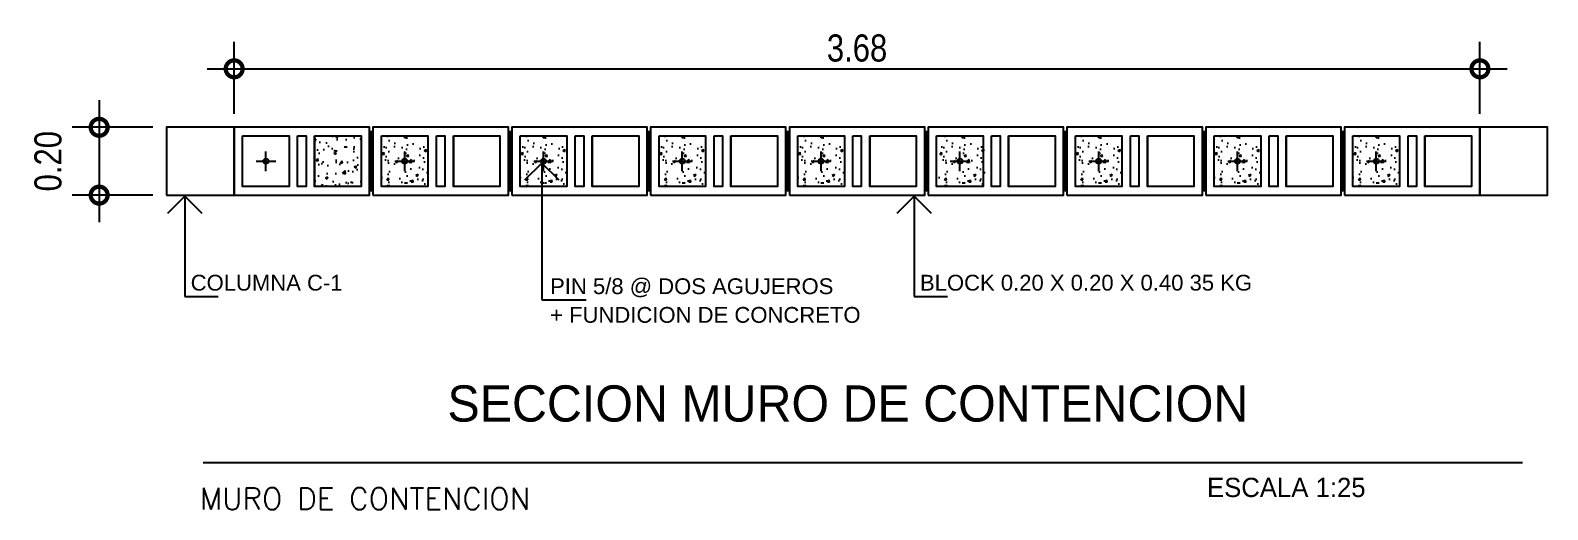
# Model space of a CAD drawing. Header units: inches. Extents: x -9 to 337, y -247 to 209.
# Drawn here: x 145.913 to 150.395, y -52.777 to -51.363 of the extents above; entities that cross this region are included whole.
import ezdxf

# ---------------------------------------------------------------- set-up
doc = ezdxf.new("R2010")
doc.units = ezdxf.units.IN
doc.header["$MEASUREMENT"] = 0
doc.header["$PDMODE"] = 34
doc.linetypes.add('DASHED2', pattern=[0.375, 0.25, -0.125])
for name, color, linetype in [('CAJETIN', 5, 'DASHED2'), ('mobiliario', 1, 'Continuous'), ('Textos', 2, 'Continuous')]:
    doc.layers.add(name, color=color, linetype=linetype)
doc.styles.add('ARIAL', font='arial.ttf', dxfattribs={"height": 0.14})
doc.styles.add('ML', font='ARIALN.TTF')
doc.styles.add('NT_25', font='romans.shx', dxfattribs={"height": 0.0509})
doc.styles.get("Standard").update_dxf_attribs({"font": 'arial.ttf'})
doc.dimstyles.new('DD_20 G', dxfattribs={"dimtxt": 0.08, "dimasz": 0.1, "dimexe": 0.08, "dimexo": 0.04, "dimgap": 0.02, "dimtad": 1, "dimzin": 0, "dimdsep": 46, "dimtxsty": 'ML', "dimblk": 'DOTSMALL', "dimcen": 0.09, "dimdle": 0.08, "dimclrd": 1, "dimclre": 1, "dimclrt": 2, "dimadec": 0, "dimazin": 0, "dimtfac": 1, "dimtofl": 0, "dimtmove": 2, "dimatfit": 3, "dimldrblk": 'OPEN90', "dimfxl": 1, "dimtolj": 1, "dimtzin": 0, "dimarcsym": 0})

# ---------------------------------------------------------------- blocks, each defined once
blk = doc.blocks.new('A$C347F2FDA')
at = {"color": 8}
for p, q in [((-0.2375, 0.175), (-0.2375, 0.025)), ((-0.1625, 0.175), (-0.1625, 0.025))]:
    blk.add_line(p, q, dxfattribs=at)
at = {"color": 4}
blk.add_lwpolyline([(-0.4, 0), (0, 0), (0, 0.2), (-0.4, 0.2)], close=True, dxfattribs=at)
at = {"color": 8}
for points in [[(-0.375, 0.175), (-0.2375, 0.175), (-0.2375, 0.025), (-0.375, 0.025)], [(-0.2125, 0.175), (-0.1875, 0.175), (-0.1875, 0.025), (-0.2125, 0.025)], [(-0.1625, 0.175), (-0.025, 0.175), (-0.025, 0.025), (-0.1625, 0.025)]]:
    blk.add_lwpolyline(points, close=True, dxfattribs=at)
blk = doc.blocks.new('_DotSmall')
at = {"color": 0, "linetype": 'ByBlock', "const_width": 0.5}
blk.add_lwpolyline([(-0.0625, 0, 1), (0.0625, 0, 1)], format="xyb", close=True, dxfattribs=at)
blk = doc.blocks.new('*D334')
at = {"color": 1, "lineweight": -2, "transparency": 16777216}
for p, q in [((146.5148, -51.6093), (146.5148, -51.3968)), ((150.1948, -51.6093), (150.1948, -51.3968)), ((146.4348, -51.4768), (150.2748, -51.4768))]:
    blk.add_line(p, q, dxfattribs=at)
at = {"layer": 'DEFPOINTS', "color": 0, "transparency": 16777216}
for p in [(150.1948, -51.4768), (146.5148, -51.6493), (150.1948, -51.6493)]:
    blk.add_point(p, dxfattribs=at)
at = {"color": 1, "lineweight": -2, "transparency": 16777216, "xscale": 0.1, "yscale": 0.1, "zscale": 0.1, "rotation": 180}
blk.add_blockref('_DotSmall', (146.5148, -51.4768), dxfattribs=at)
at = {"color": 1, "lineweight": -2, "transparency": 16777216, "xscale": 0.1, "yscale": 0.1, "zscale": 0.1}
blk.add_blockref('_DotSmall', (150.1948, -51.4768), dxfattribs=at)
at = {"color": 2, "transparency": 16777216, "insert": (148.3548, -51.4159), "char_height": 0.08, "attachment_point": 5, "style": 'ML'}
blk.add_mtext('\\A1;3.68', dxfattribs=at)
blk = doc.blocks.new('_Open90')
at = {"color": 0, "linetype": 'ByBlock', "lineweight": -2}
for p, q in [((-0.5, 0.5), (0, 0)), ((0, 0), (-1, 0)), ((0, 0), (-0.5, -0.5))]:
    blk.add_line(p, q, dxfattribs=at)
blk = doc.blocks.new('*D335')
at = {"color": 1, "lineweight": -2, "transparency": 16777216}
for p, q in [((146.116, -51.5693), (146.116, -51.9293)), ((146.2748, -51.6493), (146.036, -51.6493)), ((146.2748, -51.8493), (146.036, -51.8493))]:
    blk.add_line(p, q, dxfattribs=at)
at = {"layer": 'DEFPOINTS', "color": 0, "transparency": 16777216}
for p in [(146.3148, -51.6493), (146.116, -51.8493), (146.3148, -51.8493)]:
    blk.add_point(p, dxfattribs=at)
at = {"color": 1, "lineweight": -2, "transparency": 16777216, "xscale": 0.1, "yscale": 0.1, "zscale": 0.1}
for p, rotation in [((146.116, -51.6493), 90), ((146.116, -51.8493), 270)]:
    blk.add_blockref('_DotSmall', p, dxfattribs=dict(at, rotation=rotation))
at = {"color": 2, "transparency": 16777216, "insert": (145.9652, -51.7493), "char_height": 0.08, "attachment_point": 5, "rotation": 90, "style": 'ML'}
blk.add_mtext('\\A1;0.20', dxfattribs=at)

msp = doc.modelspace()

# ---------------------------------------------------------------- hatches: boundary and pattern name
at = {"transparency": 33554610}
h = msp.add_hatch(dxfattribs=at)
h.set_pattern_fill('AR-CONC', color=8, scale=0.01)
h.set_pattern_definition([(50, (37.337525, 21.914117), (0.071726018, -0.006275213), [0.0075, -0.0825]), (355, (37.337525, 21.91412), (-0.013875133, 0.075219213), [0.006, -0.066]), (100.451444, (37.3435, 21.913594), (0.057850885, 0.068944), [0.00637402, -0.07011421]), (46.1842, (37.337525, 21.93412), (0.106724133, -0.01655193), [0.01125, -0.12375]), (96.63564, (37.34642, 21.93274), (0.093466195, 0.09741186), [0.00956103, -0.10517138]), (351.18416, (37.33753, 21.93412), (0.09346619, 0.09741186), [0.009, -0.099]), (21, (37.347525, 21.929117), (0.059690705, -0.04026189), [0.0075, -0.0825]), (326, (37.347525, 21.92912), (0.024331533, 0.072515005), [0.006, -0.066]), (71.451445, (37.3525, 21.92576), (0.084022238, 0.032253115), [0.00637402, -0.07011421]), (37.5, (37.337525, 21.914117), (0.0012159855, 0.0332893854), [0, -0.0652, 0, -0.067, 0, -0.06625]), (7.5, (37.337525, 21.914117), (0.026306954, 0.039441171), [0, -0.0382, 0, -0.0637, 0, -0.02525]), (327.5, (37.315225, 21.914117), (0.0533822436, -0.002255487), [0, -0.025, 0, -0.078, 0, -0.1035]), (317.5, (37.305225, 21.914117), (0.058318617, 0.010010498), [0, -0.0325, 0, -0.0518, 0, -0.0735])])
h.paths.add_polyline_path([(146.7523, -51.8243), (146.8898, -51.8243), (146.8898, -51.6743), (146.7523, -51.6743)])
h = msp.add_hatch(dxfattribs=at)
h.set_pattern_fill('AR-CONC', color=8, scale=0.01)
h.set_pattern_definition([(50, (37.747525, 21.914117), (0.071726018, -0.006275213), [0.0075, -0.0825]), (355, (37.747525, 21.91412), (-0.013875133, 0.075219213), [0.006, -0.066]), (100.451444, (37.7535, 21.913594), (0.057850885, 0.068944), [0.00637402, -0.07011421]), (46.1842, (37.747525, 21.93412), (0.106724133, -0.01655193), [0.01125, -0.12375]), (96.63564, (37.75642, 21.93274), (0.093466195, 0.09741186), [0.00956103, -0.10517138]), (351.18416, (37.74753, 21.93412), (0.09346619, 0.09741186), [0.009, -0.099]), (21, (37.757525, 21.929117), (0.059690705, -0.04026189), [0.0075, -0.0825]), (326, (37.757525, 21.92912), (0.024331533, 0.072515005), [0.006, -0.066]), (71.451445, (37.7625, 21.92576), (0.084022238, 0.032253115), [0.00637402, -0.07011421]), (37.5, (37.747525, 21.914117), (0.0012159855, 0.0332893854), [0, -0.0652, 0, -0.067, 0, -0.06625]), (7.5, (37.747525, 21.914117), (0.026306954, 0.039441171), [0, -0.0382, 0, -0.0637, 0, -0.02525]), (327.5, (37.725225, 21.914117), (0.0533822436, -0.002255487), [0, -0.025, 0, -0.078, 0, -0.1035]), (317.5, (37.715225, 21.914117), (0.058318617, 0.010010498), [0, -0.0325, 0, -0.0518, 0, -0.0735])])
h.paths.add_polyline_path([(147.0873, -51.6743), (146.9498, -51.6743), (146.9498, -51.8243), (147.0873, -51.8243)])
h.paths.add_polyline_path([(147.0261, -51.7493, -1), (147.0111, -51.7493, -1)], flags=16)
h = msp.add_hatch(dxfattribs=at)
h.set_pattern_fill('AR-CONC', color=8, scale=0.01)
h.set_pattern_definition([(50, (38.157525, 21.914117), (0.071726018, -0.006275213), [0.0075, -0.0825]), (355, (38.157525, 21.91412), (-0.013875133, 0.075219213), [0.006, -0.066]), (100.451444, (38.1635, 21.913594), (0.057850885, 0.068944), [0.00637402, -0.07011421]), (46.1842, (38.157525, 21.93412), (0.106724133, -0.01655193), [0.01125, -0.12375]), (96.63564, (38.16642, 21.93274), (0.093466195, 0.09741186), [0.00956103, -0.10517138]), (351.18416, (38.15753, 21.93412), (0.09346619, 0.09741186), [0.009, -0.099]), (21, (38.167525, 21.929117), (0.059690705, -0.04026189), [0.0075, -0.0825]), (326, (38.167525, 21.92912), (0.024331533, 0.072515005), [0.006, -0.066]), (71.451445, (38.1725, 21.92576), (0.084022238, 0.032253115), [0.00637402, -0.07011421]), (37.5, (38.157525, 21.914117), (0.0012159855, 0.0332893854), [0, -0.0652, 0, -0.067, 0, -0.06625]), (7.5, (38.157525, 21.914117), (0.026306954, 0.039441171), [0, -0.0382, 0, -0.0637, 0, -0.02525]), (327.5, (38.135225, 21.914117), (0.0533822436, -0.002255487), [0, -0.025, 0, -0.078, 0, -0.1035]), (317.5, (38.125225, 21.914117), (0.058318617, 0.010010498), [0, -0.0325, 0, -0.0518, 0, -0.0735])])
h.paths.add_polyline_path([(147.4973, -51.6743), (147.3598, -51.6743), (147.3598, -51.8243), (147.4973, -51.8243)])
h.paths.add_polyline_path([(147.4361, -51.7493, -1), (147.4211, -51.7493, -1)], flags=16)
h = msp.add_hatch(dxfattribs=at)
h.set_pattern_fill('AR-CONC', color=8, scale=0.01)
h.set_pattern_definition([(50, (38.567525, 21.914117), (0.071726018, -0.006275213), [0.0075, -0.0825]), (355, (38.567525, 21.91412), (-0.013875133, 0.075219213), [0.006, -0.066]), (100.451444, (38.5735, 21.913594), (0.057850885, 0.068944), [0.00637402, -0.07011421]), (46.1842, (38.567525, 21.93412), (0.106724133, -0.01655193), [0.01125, -0.12375]), (96.63564, (38.57642, 21.93274), (0.093466195, 0.09741186), [0.00956103, -0.10517138]), (351.18416, (38.56753, 21.93412), (0.09346619, 0.09741186), [0.009, -0.099]), (21, (38.577525, 21.929117), (0.059690705, -0.04026189), [0.0075, -0.0825]), (326, (38.577525, 21.92912), (0.024331533, 0.072515005), [0.006, -0.066]), (71.451445, (38.5825, 21.92576), (0.084022238, 0.032253115), [0.00637402, -0.07011421]), (37.5, (38.567525, 21.914117), (0.0012159855, 0.0332893854), [0, -0.0652, 0, -0.067, 0, -0.06625]), (7.5, (38.567525, 21.914117), (0.026306954, 0.039441171), [0, -0.0382, 0, -0.0637, 0, -0.02525]), (327.5, (38.545225, 21.914117), (0.0533822436, -0.002255487), [0, -0.025, 0, -0.078, 0, -0.1035]), (317.5, (38.535225, 21.914117), (0.058318617, 0.010010498), [0, -0.0325, 0, -0.0518, 0, -0.0735])])
h.paths.add_polyline_path([(147.9073, -51.6743), (147.7698, -51.6743), (147.7698, -51.8243), (147.9073, -51.8243)])
h.paths.add_polyline_path([(147.8461, -51.7493, -1), (147.8311, -51.7493, -1)], flags=16)
h = msp.add_hatch(dxfattribs=at)
h.set_pattern_fill('AR-CONC', color=8, scale=0.01)
h.set_pattern_definition([(50, (38.977525, 21.914117), (0.071726018, -0.006275213), [0.0075, -0.0825]), (355, (38.977525, 21.91412), (-0.013875133, 0.075219213), [0.006, -0.066]), (100.451444, (38.9835, 21.913594), (0.057850885, 0.068944), [0.00637402, -0.07011421]), (46.1842, (38.977525, 21.93412), (0.106724133, -0.01655193), [0.01125, -0.12375]), (96.63564, (38.98642, 21.93274), (0.093466195, 0.09741186), [0.00956103, -0.10517138]), (351.18416, (38.97753, 21.93412), (0.09346619, 0.09741186), [0.009, -0.099]), (21, (38.987525, 21.929117), (0.059690705, -0.04026189), [0.0075, -0.0825]), (326, (38.987525, 21.92912), (0.024331533, 0.072515005), [0.006, -0.066]), (71.451445, (38.9925, 21.92576), (0.084022238, 0.032253115), [0.00637402, -0.07011421]), (37.5, (38.977525, 21.914117), (0.0012159855, 0.0332893854), [0, -0.0652, 0, -0.067, 0, -0.06625]), (7.5, (38.977525, 21.914117), (0.026306954, 0.039441171), [0, -0.0382, 0, -0.0637, 0, -0.02525]), (327.5, (38.955225, 21.914117), (0.0533822436, -0.002255487), [0, -0.025, 0, -0.078, 0, -0.1035]), (317.5, (38.945225, 21.914117), (0.058318617, 0.010010498), [0, -0.0325, 0, -0.0518, 0, -0.0735])])
h.paths.add_polyline_path([(148.3173, -51.6743), (148.1798, -51.6743), (148.1798, -51.8243), (148.3173, -51.8243)])
h.paths.add_polyline_path([(148.2561, -51.7493, -1), (148.2411, -51.7493, -1)], flags=16)
h = msp.add_hatch(dxfattribs=at)
h.set_pattern_fill('AR-CONC', color=8, scale=0.01)
h.set_pattern_definition([(50, (39.394805, 21.914117), (0.071726018, -0.006275213), [0.0075, -0.0825]), (355, (39.394805, 21.91412), (-0.013875133, 0.075219213), [0.006, -0.066]), (100.451444, (39.40078, 21.913594), (0.057850885, 0.068944), [0.00637402, -0.07011421]), (46.1842, (39.394805, 21.93412), (0.106724133, -0.01655193), [0.01125, -0.12375]), (96.63564, (39.4037, 21.93274), (0.093466195, 0.09741186), [0.00956103, -0.10517138]), (351.18416, (39.3948, 21.93412), (0.09346619, 0.09741186), [0.009, -0.099]), (21, (39.404805, 21.929117), (0.059690705, -0.04026189), [0.0075, -0.0825]), (326, (39.404805, 21.92912), (0.024331533, 0.072515005), [0.006, -0.066]), (71.451445, (39.40978, 21.92576), (0.084022238, 0.032253115), [0.00637402, -0.07011421]), (37.5, (39.394805, 21.914117), (0.0012159855, 0.0332893854), [0, -0.0652, 0, -0.067, 0, -0.06625]), (7.5, (39.394805, 21.914117), (0.026306954, 0.039441171), [0, -0.0382, 0, -0.0637, 0, -0.02525]), (327.5, (39.372505, 21.914117), (0.0533822436, -0.002255487), [0, -0.025, 0, -0.078, 0, -0.1035]), (317.5, (39.362505, 21.914117), (0.058318617, 0.010010498), [0, -0.0325, 0, -0.0518, 0, -0.0735])])
h.paths.add_polyline_path([(148.7346, -51.6743), (148.5971, -51.6743), (148.5971, -51.8243), (148.7346, -51.8243)])
h.paths.add_polyline_path([(148.6734, -51.7493, -1), (148.6584, -51.7493, -1)], flags=16)
h = msp.add_hatch(dxfattribs=at)
h.set_pattern_fill('AR-CONC', color=8, scale=0.01)
h.set_pattern_definition([(50, (39.797525, 21.914117), (0.071726018, -0.006275213), [0.0075, -0.0825]), (355, (39.797525, 21.91412), (-0.013875133, 0.075219213), [0.006, -0.066]), (100.451444, (39.8035, 21.913594), (0.057850885, 0.068944), [0.00637402, -0.07011421]), (46.1842, (39.797525, 21.93412), (0.106724133, -0.01655193), [0.01125, -0.12375]), (96.63564, (39.80642, 21.93274), (0.093466195, 0.09741186), [0.00956103, -0.10517138]), (351.18416, (39.79753, 21.93412), (0.09346619, 0.09741186), [0.009, -0.099]), (21, (39.807525, 21.929117), (0.059690705, -0.04026189), [0.0075, -0.0825]), (326, (39.807525, 21.92912), (0.024331533, 0.072515005), [0.006, -0.066]), (71.451445, (39.8125, 21.92576), (0.084022238, 0.032253115), [0.00637402, -0.07011421]), (37.5, (39.797525, 21.914117), (0.0012159855, 0.0332893854), [0, -0.0652, 0, -0.067, 0, -0.06625]), (7.5, (39.797525, 21.914117), (0.026306954, 0.039441171), [0, -0.0382, 0, -0.0637, 0, -0.02525]), (327.5, (39.775225, 21.914117), (0.0533822436, -0.002255487), [0, -0.025, 0, -0.078, 0, -0.1035]), (317.5, (39.765225, 21.914117), (0.058318617, 0.010010498), [0, -0.0325, 0, -0.0518, 0, -0.0735])])
h.paths.add_polyline_path([(149.1373, -51.6743), (148.9998, -51.6743), (148.9998, -51.8243), (149.1373, -51.8243)])
h.paths.add_polyline_path([(149.0761, -51.7493, -1), (149.0611, -51.7493, -1)], flags=16)
h = msp.add_hatch(dxfattribs=at)
h.set_pattern_fill('AR-CONC', color=8, scale=0.01)
h.set_pattern_definition([(50, (40.207525, 21.914117), (0.071726018, -0.006275213), [0.0075, -0.0825]), (355, (40.207525, 21.91412), (-0.013875133, 0.075219213), [0.006, -0.066]), (100.451444, (40.2135, 21.913594), (0.057850885, 0.068944), [0.00637402, -0.07011421]), (46.1842, (40.207525, 21.93412), (0.106724133, -0.01655193), [0.01125, -0.12375]), (96.63564, (40.21642, 21.93274), (0.093466195, 0.09741186), [0.00956103, -0.10517138]), (351.18416, (40.20753, 21.93412), (0.09346619, 0.09741186), [0.009, -0.099]), (21, (40.217525, 21.929117), (0.059690705, -0.04026189), [0.0075, -0.0825]), (326, (40.217525, 21.92912), (0.024331533, 0.072515005), [0.006, -0.066]), (71.451445, (40.2225, 21.92576), (0.084022238, 0.032253115), [0.00637402, -0.07011421]), (37.5, (40.207525, 21.914117), (0.0012159855, 0.0332893854), [0, -0.0652, 0, -0.067, 0, -0.06625]), (7.5, (40.207525, 21.914117), (0.026306954, 0.039441171), [0, -0.0382, 0, -0.0637, 0, -0.02525]), (327.5, (40.185225, 21.914117), (0.0533822436, -0.002255487), [0, -0.025, 0, -0.078, 0, -0.1035]), (317.5, (40.175225, 21.914117), (0.058318617, 0.010010498), [0, -0.0325, 0, -0.0518, 0, -0.0735])])
h.paths.add_polyline_path([(149.5473, -51.6743), (149.4098, -51.6743), (149.4098, -51.8243), (149.5473, -51.8243)])
h.paths.add_polyline_path([(149.4861, -51.7493, -1), (149.4711, -51.7493, -1)], flags=16)
h = msp.add_hatch(dxfattribs=at)
h.set_pattern_fill('AR-CONC', color=8, scale=0.01)
h.set_pattern_definition([(50, (40.617525, 21.914117), (0.071726018, -0.006275213), [0.0075, -0.0825]), (355, (40.617525, 21.91412), (-0.013875133, 0.075219213), [0.006, -0.066]), (100.451444, (40.6235, 21.913594), (0.057850885, 0.068944), [0.00637402, -0.07011421]), (46.1842, (40.617525, 21.93412), (0.106724133, -0.01655193), [0.01125, -0.12375]), (96.63564, (40.62642, 21.93274), (0.093466195, 0.09741186), [0.00956103, -0.10517138]), (351.18416, (40.61753, 21.93412), (0.09346619, 0.09741186), [0.009, -0.099]), (21, (40.627525, 21.929117), (0.059690705, -0.04026189), [0.0075, -0.0825]), (326, (40.627525, 21.92912), (0.024331533, 0.072515005), [0.006, -0.066]), (71.451445, (40.6325, 21.92576), (0.084022238, 0.032253115), [0.00637402, -0.07011421]), (37.5, (40.617525, 21.914117), (0.0012159855, 0.0332893854), [0, -0.0652, 0, -0.067, 0, -0.06625]), (7.5, (40.617525, 21.914117), (0.026306954, 0.039441171), [0, -0.0382, 0, -0.0637, 0, -0.02525]), (327.5, (40.595225, 21.914117), (0.0533822436, -0.002255487), [0, -0.025, 0, -0.078, 0, -0.1035]), (317.5, (40.585225, 21.914117), (0.058318617, 0.010010498), [0, -0.0325, 0, -0.0518, 0, -0.0735])])
h.paths.add_polyline_path([(149.9573, -51.6743), (149.8198, -51.6743), (149.8198, -51.8243), (149.9573, -51.8243)])
h.paths.add_polyline_path([(149.8961, -51.7493, -1), (149.8811, -51.7493, -1)], flags=16)

# ---------------------------------------------------------------- linework, layer by layer
at = {"color": 8, "transparency": 33554610}
for p, q in [((146.6086, -51.7783), (146.6086, -51.7203)), ((147.0186, -51.7783), (147.0186, -51.7203)), ((147.4286, -51.7783), (147.4286, -51.7203)), ((147.8386, -51.7783), (147.8386, -51.7203)), ((148.2486, -51.7783), (148.2486, -51.7203)), ((148.6586, -51.7783), (148.6586, -51.7203)), ((149.0686, -51.7783), (149.0686, -51.7203)), ((149.4786, -51.7783), (149.4786, -51.7203)), ((149.8886, -51.7783), (149.8886, -51.7203)), ((146.5796, -51.7493), (146.6376, -51.7493)), ((146.9896, -51.7493), (147.0476, -51.7493)), ((147.3996, -51.7493), (147.4576, -51.7493)), ((147.8096, -51.7493), (147.8676, -51.7493)), ((148.2196, -51.7493), (148.2776, -51.7493)), ((148.6296, -51.7493), (148.6876, -51.7493)), ((149.0396, -51.7493), (149.0976, -51.7493)), ((149.4496, -51.7493), (149.5076, -51.7493)), ((149.8596, -51.7493), (149.9176, -51.7493))]:
    msp.add_line(p, q, dxfattribs=at)
at = {"color": 2}
msp.add_line((146.4232, -52.6376), (150.3204, -52.6379), dxfattribs=at)
at = {"color": 5}
for points in [[(146.3148, -51.8493), (146.5148, -51.8493), (146.5148, -51.6493), (146.3148, -51.6493)], [(150.1948, -51.8493), (150.3948, -51.8493), (150.3948, -51.6493), (150.1948, -51.6493)]]:
    msp.add_lwpolyline(points, close=True, dxfattribs=at)
at = {"color": 8, "const_width": 0.01}
for points in [[(146.9198, -51.6593), (146.9199, -51.8393)], [(147.3298, -51.6593), (147.3299, -51.8393)], [(147.7398, -51.6593), (147.7399, -51.8393)], [(148.1498, -51.6593), (148.1499, -51.8393)], [(148.5598, -51.6593), (148.5599, -51.8393)], [(148.9698, -51.6593), (148.9699, -51.8393)], [(149.3798, -51.6593), (149.3799, -51.8393)], [(149.7898, -51.6593), (149.7899, -51.8393)]]:
    msp.add_lwpolyline(points, dxfattribs=at)
at = {"color": 4}
for centre in [(146.6086, -51.7493), (147.0186, -51.7493), (147.4286, -51.7493), (147.8386, -51.7493), (148.2486, -51.7493), (148.6586, -51.7493), (149.0686, -51.7493), (149.4786, -51.7493), (149.8886, -51.7493)]:
    msp.add_circle(centre, 0.0075, dxfattribs=at)

# ---------------------------------------------------------------- block references
for p in [(146.9148, -51.8493), (147.3248, -51.8493), (147.7348, -51.8493), (148.1448, -51.8493), (148.5548, -51.8493), (148.9648, -51.8493), (149.3748, -51.8493), (149.7848, -51.8493), (150.1948, -51.8493)]:
    msp.add_blockref('A$C347F2FDA', p)

# ---------------------------------------------------------------- texts
at = {"layer": 'CAJETIN', "color": 1, "insert": (148.3278, -52.4647), "char_height": 0.106867, "attachment_point": 5, "style": 'ARIAL'}
msp.add_mtext('{\\fBankGothic Lt BT|b0|i0|c0|p34;\\C3;SECCION MURO DE CONTENCION}', dxfattribs=at)
at = {"layer": 'CAJETIN', "color": 2, "insert": (149.3886, -52.6832), "char_height": 0.056763, "width": 3.551236, "attachment_point": 1, "style": 'ARIAL'}
msp.add_mtext('{\\fBankGothic Lt BT|b0|i0|c0|p34;ESCALA 1:25}', dxfattribs=at)
at = {"layer": 'mobiliario', "color": 2}
for s, p in [('COLUMNA C-1', (146.3863, -52.131)), ('PIN 5/8 @ DOS AGUJEROS', (147.448, -52.1414)), ('BLOCK 0.20 X 0.20 X 0.40 35 KG', (148.5407, -52.131)), ('+ FUNDICION DE CONCRETO', (147.448, -52.2259))]:
    msp.add_text(s, height=0.046618, dxfattribs=at).set_placement(p)
at = {"layer": 'Textos', "color": 1, "style": 'NT_25'}
msp.add_text('MURO DE CONTENCION', height=0.06394, dxfattribs=at).set_placement((146.4134, -52.777))

# ---------------------------------------------------------------- dimensions: what is measured, and where the dimension line sits
dim = msp.add_linear_dim(base=(150.1948, -51.4768), p1=(146.5148, -51.6493), p2=(150.1948, -51.6493), dimstyle='DD_20 G')
dim.commit()
dim.dimension.update_dxf_attribs({"geometry": '*D334', "text_midpoint": (148.3548, -51.4159)})
dim = msp.add_linear_dim(base=(146.116, -51.8493), p1=(146.3148, -51.6493), p2=(146.3148, -51.8493), angle=90, dimstyle='DD_20 G')
dim.commit()
dim.dimension.update_dxf_attribs({"geometry": '*D335', "text_midpoint": (145.9652, -51.7493)})

# ---------------------------------------------------------------- leaders
for points in [[(147.4234, -51.7547), (147.4234, -52.1582), (147.5545, -52.1582)], [(146.3692, -51.8526), (146.3692, -52.1486), (146.468, -52.1486)], [(148.5236, -51.8526), (148.5236, -52.1486), (148.6224, -52.1486)]]:
    msp.add_leader(points, dimstyle='DD_20 G')

doc.saveas('drawing.dxf')
